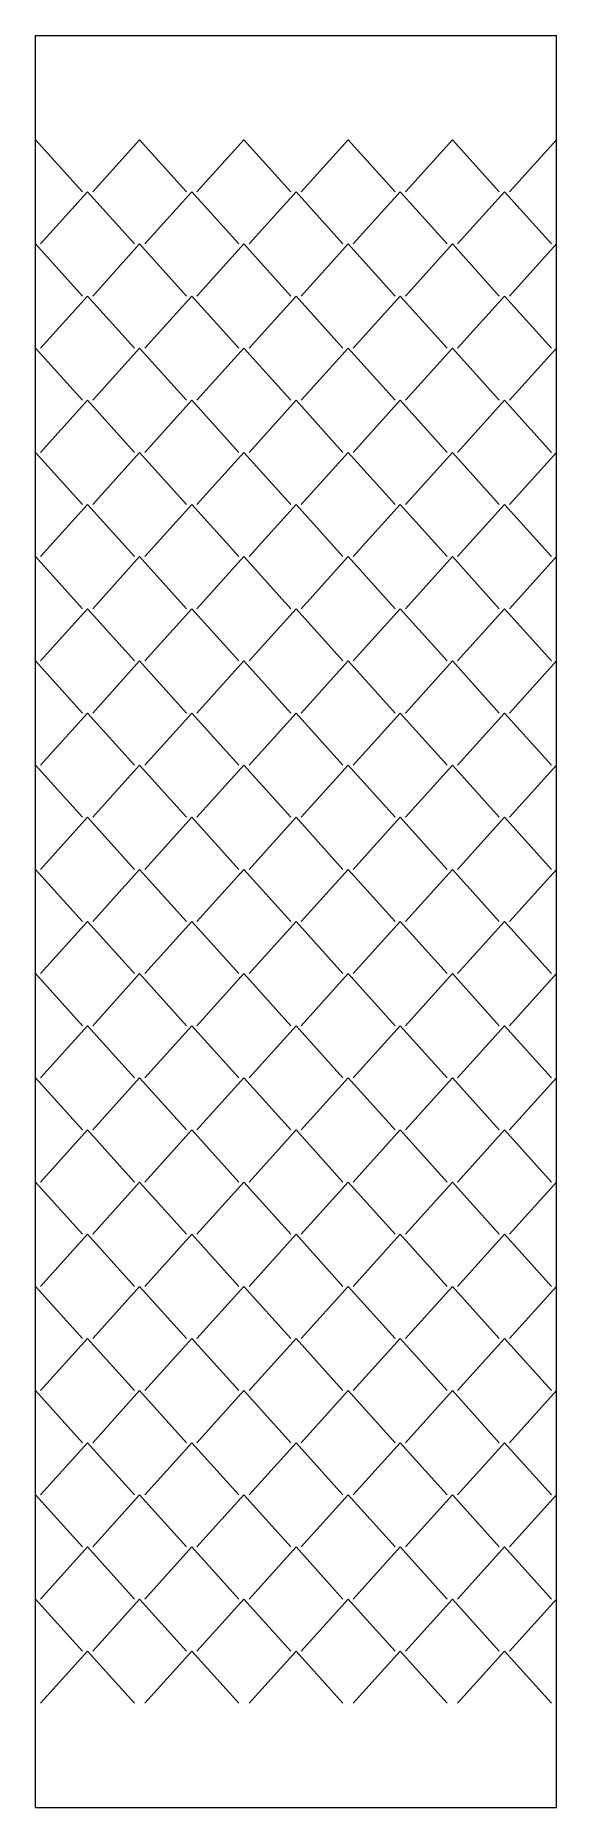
# Model space of a CAD drawing. Header units: metres. Extents: x 0 to 100, y -20 to 320.
import ezdxf

# ---------------------------------------------------------------- set-up
doc = ezdxf.new("R2010")
doc.units = ezdxf.units.M

msp = doc.modelspace()

# ---------------------------------------------------------------- linework, layer by layer
at = {"lineweight": 0}
for p, q in [((0, -20), (0, 320)), ((0, 320), (100, 320)), ((100, -20), (100, 320)), ((0, -20), (100, -20))]:
    msp.add_line(p, q, dxfattribs=at)
for p, q in [((0, 300), (9, 290)), ((11, 290), (20, 300)), ((20, 300), (29, 290)), ((31, 290), (40, 300)), ((40, 300), (49, 290)), ((51, 290), (60, 300)), ((60, 300), (69, 290)), ((71, 290), (80, 300)), ((80, 300), (89, 290)), ((91, 290), (100, 300)), ((1, 280), (10, 290)), ((10, 290), (19, 280)), ((21, 280), (30, 290)), ((30, 290), (39, 280)), ((41, 280), (50, 290)), ((50, 290), (59, 280)), ((61, 280), (70, 290)), ((70, 290), (79, 280)), ((81, 280), (90, 290)), ((90, 290), (99, 280)), ((0, 280), (9, 270)), ((11, 270), (20, 280)), ((20, 280), (29, 270)), ((31, 270), (40, 280)), ((40, 280), (49, 270)), ((51, 270), (60, 280)), ((60, 280), (69, 270)), ((71, 270), (80, 280)), ((80, 280), (89, 270)), ((91, 270), (100, 280)), ((1, 260), (10, 270)), ((10, 270), (19, 260)), ((21, 260), (30, 270)), ((30, 270), (39, 260)), ((41, 260), (50, 270)), ((50, 270), (59, 260)), ((61, 260), (70, 270)), ((70, 270), (79, 260)), ((81, 260), (90, 270)), ((90, 270), (99, 260)), ((0, 260), (9, 250)), ((11, 250), (20, 260)), ((20, 260), (29, 250)), ((31, 250), (40, 260)), ((40, 260), (49, 250)), ((51, 250), (60, 260)), ((60, 260), (69, 250)), ((71, 250), (80, 260)), ((80, 260), (89, 250)), ((91, 250), (100, 260)), ((1, 240), (10, 250)), ((10, 250), (19, 240)), ((21, 240), (30, 250)), ((30, 250), (39, 240)), ((41, 240), (50, 250)), ((50, 250), (59, 240)), ((61, 240), (70, 250)), ((70, 250), (79, 240)), ((81, 240), (90, 250)), ((90, 250), (99, 240)), ((0, 240), (9, 230)), ((11, 230), (20, 240)), ((20, 240), (29, 230)), ((31, 230), (40, 240)), ((40, 240), (49, 230)), ((51, 230), (60, 240)), ((60, 240), (69, 230)), ((71, 230), (80, 240)), ((80, 240), (89, 230)), ((91, 230), (100, 240)), ((1, 220), (10, 230)), ((10, 230), (19, 220)), ((21, 220), (30, 230)), ((30, 230), (39, 220)), ((41, 220), (50, 230)), ((50, 230), (59, 220)), ((61, 220), (70, 230)), ((70, 230), (79, 220)), ((81, 220), (90, 230)), ((90, 230), (99, 220)), ((0, 220), (9, 210)), ((11, 210), (20, 220)), ((20, 220), (29, 210)), ((31, 210), (40, 220)), ((40, 220), (49, 210)), ((51, 210), (60, 220)), ((60, 220), (69, 210)), ((71, 210), (80, 220)), ((80, 220), (89, 210)), ((91, 210), (100, 220)), ((1, 200), (10, 210)), ((10, 210), (19, 200)), ((21, 200), (30, 210)), ((30, 210), (39, 200)), ((41, 200), (50, 210)), ((50, 210), (59, 200)), ((61, 200), (70, 210)), ((70, 210), (79, 200)), ((81, 200), (90, 210)), ((90, 210), (99, 200)), ((0, 200), (9, 190)), ((11, 190), (20, 200)), ((20, 200), (29, 190)), ((31, 190), (40, 200)), ((40, 200), (49, 190)), ((51, 190), (60, 200)), ((60, 200), (69, 190)), ((71, 190), (80, 200)), ((80, 200), (89, 190)), ((91, 190), (100, 200)), ((1, 180), (10, 190)), ((10, 190), (19, 180)), ((21, 180), (30, 190)), ((30, 190), (39, 180)), ((41, 180), (50, 190)), ((50, 190), (59, 180)), ((61, 180), (70, 190)), ((70, 190), (79, 180)), ((81, 180), (90, 190)), ((90, 190), (99, 180)), ((0, 180), (9, 170)), ((11, 170), (20, 180)), ((20, 180), (29, 170)), ((31, 170), (40, 180)), ((40, 180), (49, 170)), ((51, 170), (60, 180)), ((60, 180), (69, 170)), ((71, 170), (80, 180)), ((80, 180), (89, 170)), ((91, 170), (100, 180)), ((1, 160), (10, 170)), ((10, 170), (19, 160)), ((21, 160), (30, 170)), ((30, 170), (39, 160)), ((41, 160), (50, 170)), ((50, 170), (59, 160)), ((61, 160), (70, 170)), ((70, 170), (79, 160)), ((81, 160), (90, 170)), ((90, 170), (99, 160)), ((0, 160), (9, 150)), ((11, 150), (20, 160)), ((20, 160), (29, 150)), ((31, 150), (40, 160)), ((40, 160), (49, 150)), ((51, 150), (60, 160)), ((60, 160), (69, 150)), ((71, 150), (80, 160)), ((80, 160), (89, 150)), ((91, 150), (100, 160)), ((1, 140), (10, 150)), ((10, 150), (19, 140)), ((21, 140), (30, 150)), ((30, 150), (39, 140)), ((41, 140), (50, 150)), ((50, 150), (59, 140)), ((61, 140), (70, 150)), ((70, 150), (79, 140)), ((81, 140), (90, 150)), ((90, 150), (99, 140)), ((0, 140), (9, 130)), ((11, 130), (20, 140)), ((20, 140), (29, 130)), ((31, 130), (40, 140)), ((40, 140), (49, 130)), ((51, 130), (60, 140)), ((60, 140), (69, 130)), ((71, 130), (80, 140)), ((80, 140), (89, 130)), ((91, 130), (100, 140)), ((1, 120), (10, 130)), ((10, 130), (19, 120)), ((21, 120), (30, 130)), ((30, 130), (39, 120)), ((41, 120), (50, 130)), ((50, 130), (59, 120)), ((61, 120), (70, 130)), ((70, 130), (79, 120)), ((81, 120), (90, 130)), ((90, 130), (99, 120)), ((0, 120), (9, 110)), ((11, 110), (20, 120)), ((20, 120), (29, 110)), ((31, 110), (40, 120)), ((40, 120), (49, 110)), ((51, 110), (60, 120)), ((60, 120), (69, 110)), ((71, 110), (80, 120)), ((80, 120), (89, 110)), ((91, 110), (100, 120)), ((1, 100), (10, 110)), ((10, 110), (19, 100)), ((21, 100), (30, 110)), ((30, 110), (39, 100)), ((41, 100), (50, 110)), ((50, 110), (59, 100)), ((61, 100), (70, 110)), ((70, 110), (79, 100)), ((81, 100), (90, 110)), ((90, 110), (99, 100)), ((0, 100), (9, 90)), ((11, 90), (20, 100)), ((20, 100), (29, 90)), ((31, 90), (40, 100)), ((40, 100), (49, 90)), ((51, 90), (60, 100)), ((60, 100), (69, 90)), ((71, 90), (80, 100)), ((80, 100), (89, 90)), ((91, 90), (100, 100)), ((1, 80), (10, 90)), ((10, 90), (19, 80)), ((21, 80), (30, 90)), ((30, 90), (39, 80)), ((41, 80), (50, 90)), ((50, 90), (59, 80)), ((61, 80), (70, 90)), ((70, 90), (79, 80)), ((81, 80), (90, 90)), ((90, 90), (99, 80)), ((0, 80), (9, 70)), ((11, 70), (20, 80)), ((20, 80), (29, 70)), ((31, 70), (40, 80)), ((40, 80), (49, 70)), ((51, 70), (60, 80)), ((60, 80), (69, 70)), ((71, 70), (80, 80)), ((80, 80), (89, 70)), ((91, 70), (100, 80)), ((1, 60), (10, 70)), ((10, 70), (19, 60)), ((21, 60), (30, 70)), ((30, 70), (39, 60)), ((41, 60), (50, 70)), ((50, 70), (59, 60)), ((61, 60), (70, 70)), ((70, 70), (79, 60)), ((81, 60), (90, 70)), ((90, 70), (99, 60)), ((0, 60), (9, 50)), ((11, 50), (20, 60)), ((20, 60), (29, 50)), ((31, 50), (40, 60)), ((40, 60), (49, 50)), ((51, 50), (60, 60)), ((60, 60), (69, 50)), ((71, 50), (80, 60)), ((80, 60), (89, 50)), ((91, 50), (100, 60)), ((1, 40), (10, 50)), ((10, 50), (19, 40)), ((21, 40), (30, 50)), ((30, 50), (39, 40)), ((41, 40), (50, 50)), ((50, 50), (59, 40)), ((61, 40), (70, 50)), ((70, 50), (79, 40)), ((81, 40), (90, 50)), ((90, 50), (99, 40)), ((0, 40), (9, 30)), ((11, 30), (20, 40)), ((20, 40), (29, 30)), ((31, 30), (40, 40)), ((40, 40), (49, 30)), ((51, 30), (60, 40)), ((60, 40), (69, 30)), ((71, 30), (80, 40)), ((80, 40), (89, 30)), ((91, 30), (100, 40)), ((1, 20), (10, 30)), ((10, 30), (19, 20)), ((21, 20), (30, 30)), ((30, 30), (39, 20)), ((41, 20), (50, 30)), ((50, 30), (59, 20)), ((61, 20), (70, 30)), ((70, 30), (79, 20)), ((81, 20), (90, 30)), ((90, 30), (99, 20)), ((0, 20), (9, 10)), ((11, 10), (20, 20)), ((20, 20), (29, 10)), ((31, 10), (40, 20)), ((40, 20), (49, 10)), ((51, 10), (60, 20)), ((60, 20), (69, 10)), ((71, 10), (80, 20)), ((80, 20), (89, 10)), ((91, 10), (100, 20)), ((1, 0), (10, 10)), ((10, 10), (19, 0)), ((21, 0), (30, 10)), ((30, 10), (39, 0)), ((41, 0), (50, 10)), ((50, 10), (59, 0)), ((61, 0), (70, 10)), ((70, 10), (79, 0)), ((81, 0), (90, 10)), ((90, 10), (99, 0))]:
    msp.add_line(p, q)

doc.saveas('drawing.dxf')
